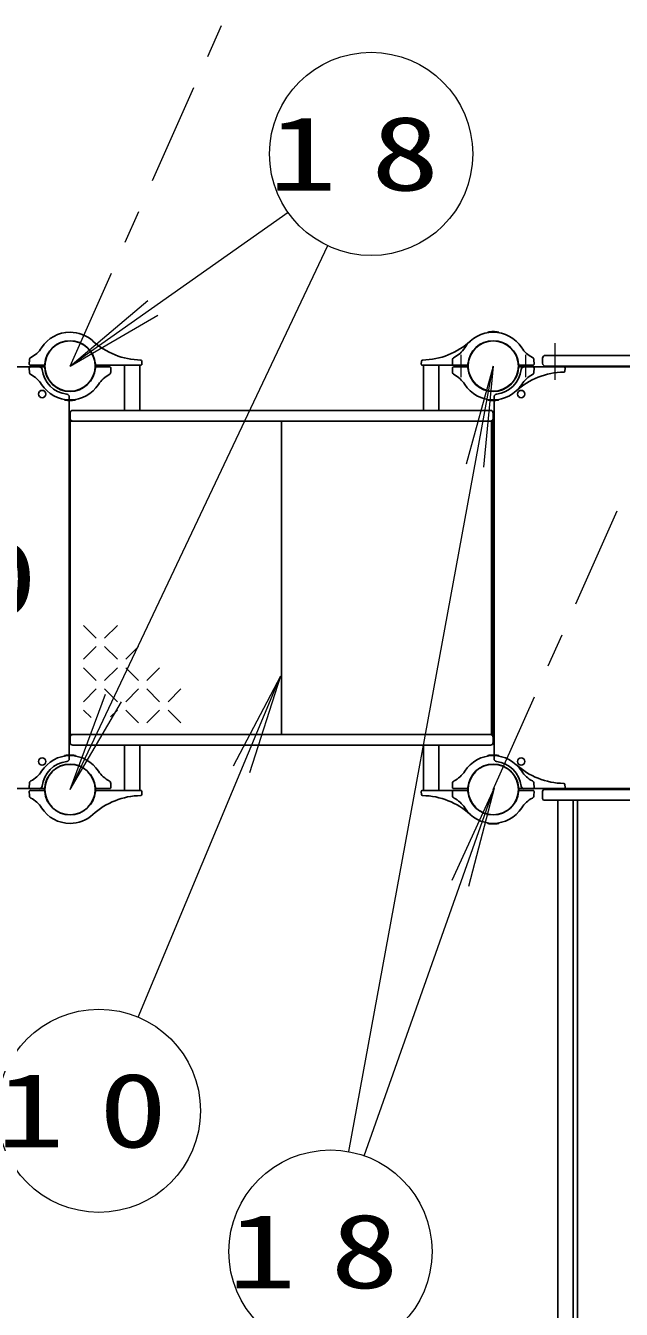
# Model space of a CAD drawing. Units: millimetres on the paper, scale 1:60. Extents: x -385 to 0, y -594 to 267.
# Drawn here: x -274.92 to -257.32, y 137.89 to 175.79 of the extents above; entities that cross this region are included whole.
import ezdxf

# ---------------------------------------------------------------- set-up
doc = ezdxf.new("R2010")
doc.units = ezdxf.units.MM
doc.linetypes.add('USER2', pattern=[6, 3, -1, 1, -1])
doc.layers.add('LY_1', color=7, linetype='Continuous', lineweight=25)
doc.styles.add('ＭＳ ゴシック', font='')
doc.styles.get('ＭＳ ゴシック').set_extended_font_data('MS Gothic')

msp = doc.modelspace()

# ---------------------------------------------------------------- linework, layer by layer
at = {"layer": 'LY_1', "linetype": 'USER2', "lineweight": 13}
for p, q in [((-273.608, 165.74), (-261.618, 192.673)), ((-261.108, 153.24), (-249.118, 180.173)), ((-259.274, 165.334), (-259.274, 166.419)), ((-262.066, 166.072), (-262.066, 165.408)), ((-260.149, 166.072), (-260.149, 165.408))]:
    msp.add_line(p, q, dxfattribs=at)
at = {"layer": 'LY_1', "lineweight": 13}
for p, q in [((-267.167, 170.275), (-273.608, 165.74)), ((-265.999, 169.292), (-273.608, 153.24)), ((-273.608, 165.74), (-271.315, 167.674)), ((-273.608, 165.74), (-271.014, 167.247)), ((-265.373, 142.55), (-261.108, 165.74)), ((-261.108, 165.74), (-261.905, 162.848)), ((-261.108, 165.74), (-261.391, 162.753)), ((-272.836, 157.708), (-273.211, 158.083)), ((-272.211, 158.083), (-272.586, 157.708)), ((-272.836, 157.458), (-273.211, 157.083)), ((-272.211, 157.083), (-272.586, 157.458)), ((-271.586, 157.458), (-271.961, 157.083)), ((-272.836, 156.458), (-273.211, 156.833)), ((-272.211, 156.833), (-272.586, 156.458)), ((-271.586, 156.458), (-271.961, 156.833)), ((-271.599, 146.524), (-267.392, 156.589)), ((-270.961, 156.833), (-271.336, 156.458)), ((-267.392, 156.589), (-268.786, 153.932)), ((-267.392, 156.589), (-268.304, 153.731)), ((-272.836, 156.208), (-273.211, 155.833)), ((-272.211, 155.833), (-272.586, 156.208)), ((-271.586, 156.208), (-271.961, 155.833)), ((-270.961, 155.833), (-271.336, 156.208)), ((-270.336, 156.208), (-270.711, 155.833)), ((-273.608, 153.24), (-272.564, 156.052)), ((-273.608, 153.24), (-272.091, 155.828)), ((-272.988, 155.361), (-273.211, 155.583)), ((-272.211, 155.583), (-272.41, 155.384)), ((-271.586, 155.208), (-271.961, 155.583)), ((-270.961, 155.583), (-271.336, 155.208)), ((-270.336, 155.208), (-270.711, 155.583)), ((-264.916, 142.428), (-261.084, 153.282)), ((-261.084, 153.282), (-262.326, 150.551)), ((-261.084, 153.282), (-261.833, 150.377))]:
    msp.add_line(p, q, dxfattribs=at)
at = {"layer": 'LY_1'}
for p, q in [((-261.274, 166.726), (-261.274, 166.729)), ((-260.941, 166.726), (-260.941, 166.729)), ((-242.649, 166.057), (-259.566, 166.057)), ((-274.389, 165.715), (-279.858, 165.715)), ((-274.815, 165.799), (-274.81, 165.921)), ((-274.815, 165.68), (-274.81, 165.549)), ((-274.389, 165.765), (-274.781, 165.765)), ((-272.826, 165.765), (-271.517, 165.765)), ((-272.826, 165.715), (-272.434, 165.715)), ((-272.4, 165.68), (-272.405, 165.559)), ((-272.001, 165.765), (-272.001, 164.432)), ((-271.548, 165.765), (-271.548, 164.432)), ((-271.483, 165.8), (-271.488, 165.887)), ((-263.232, 165.8), (-263.227, 165.887)), ((-261.889, 165.765), (-263.198, 165.765)), ((-263.168, 165.765), (-263.168, 164.432)), ((-262.714, 165.765), (-262.714, 164.432)), ((-262.315, 165.799), (-262.31, 165.93)), ((-262.315, 165.68), (-262.31, 165.559)), ((-261.889, 165.715), (-262.281, 165.715)), ((-260.326, 165.765), (-259.934, 165.765)), ((-260.326, 165.715), (-251.108, 165.715)), ((-259.9, 165.799), (-259.905, 165.921)), ((-259.9, 165.68), (-259.905, 165.549)), ((-259.649, 165.973), (-259.649, 165.823)), ((-242.649, 165.74), (-259.566, 165.74)), ((-258.983, 165.68), (-258.988, 165.592)), ((-273.774, 164.754), (-273.774, 164.751)), ((-273.633, 159.49), (-273.633, 164.83)), ((-273.441, 164.754), (-273.441, 164.751)), ((-261.274, 164.754), (-261.274, 164.751)), ((-261.083, 159.49), (-261.083, 164.83)), ((-260.941, 164.754), (-260.941, 164.751)), ((-273.608, 164.198), (-273.608, 164.348)), ((-261.108, 164.115), (-273.608, 164.115)), ((-273.608, 154.865), (-273.608, 164.115)), ((-261.191, 164.432), (-273.524, 164.432)), ((-267.358, 164.115), (-267.358, 159.49)), ((-261.161, 164.115), (-261.161, 159.49)), ((-261.108, 164.198), (-261.108, 164.348)), ((-261.108, 164.115), (-261.108, 159.49)), ((-273.633, 159.49), (-273.633, 154.15)), ((-267.358, 154.865), (-267.358, 159.49)), ((-261.161, 154.865), (-261.161, 159.49)), ((-261.108, 154.865), (-261.108, 159.49)), ((-261.083, 159.49), (-261.083, 154.15)), ((-261.108, 154.865), (-273.608, 154.865)), ((-273.608, 154.782), (-273.608, 154.632)), ((-261.108, 154.782), (-261.108, 154.632)), ((-261.191, 154.548), (-273.524, 154.548)), ((-272.001, 153.215), (-272.001, 154.548)), ((-271.548, 153.215), (-271.548, 154.548)), ((-263.168, 153.215), (-263.168, 154.548)), ((-262.714, 153.215), (-262.714, 154.548)), ((-273.774, 154.226), (-273.774, 154.229)), ((-273.441, 154.226), (-273.441, 154.229)), ((-261.274, 154.226), (-261.274, 154.229)), ((-260.941, 154.226), (-260.941, 154.229)), ((-274.389, 153.265), (-279.858, 153.265)), ((-274.815, 153.299), (-274.81, 153.43)), ((-274.815, 153.18), (-274.81, 153.059)), ((-274.389, 153.215), (-274.781, 153.215)), ((-272.826, 153.265), (-272.434, 153.265)), ((-272.826, 153.215), (-271.517, 153.215)), ((-272.4, 153.299), (-272.405, 153.421)), ((-271.483, 153.18), (-271.488, 153.092)), ((-263.232, 153.18), (-263.227, 153.092)), ((-261.889, 153.215), (-263.198, 153.215)), ((-262.315, 153.299), (-262.31, 153.421)), ((-262.315, 153.18), (-262.31, 153.049)), ((-261.889, 153.265), (-262.281, 153.265)), ((-260.326, 153.265), (-251.108, 153.265)), ((-260.326, 153.215), (-259.934, 153.215)), ((-259.9, 153.299), (-259.905, 153.43)), ((-259.9, 153.18), (-259.905, 153.059)), ((-259.649, 152.973), (-259.649, 153.19)), ((-242.616, 153.24), (-259.599, 153.24)), ((-258.983, 153.3), (-258.988, 153.387)), ((-242.616, 152.923), (-259.599, 152.923)), ((-259.194, 110.774), (-259.194, 152.923)), ((-258.741, 110.774), (-258.741, 152.923)), ((-258.618, 111.441), (-258.618, 152.923)), ((-261.274, 152.254), (-261.274, 152.251)), ((-260.941, 152.254), (-260.941, 152.251))]:
    msp.add_line(p, q, dxfattribs=at)
at = {"layer": 'LY_1', "lineweight": 13}
for centre in [(-264.714, 172.003), (-272.756, 143.756), (-265.915, 139.599)]:
    msp.add_circle(centre, 3, dxfattribs=at)
at = {"layer": 'LY_1'}
for centre, radius in [((-273.608, 165.74), 0.743), ((-261.108, 165.74), 0.743), ((-274.432, 164.915), 0.108), ((-260.283, 164.915), 0.108), ((-274.432, 154.065), 0.108), ((-273.608, 153.24), 0.743), ((-261.108, 153.24), 0.743), ((-260.283, 154.065), 0.108)]:
    msp.add_circle(centre, radius, dxfattribs=at)
for centre, radius, start, end in [((-273.608, 165.74), 1, 90, 147.2728), ((-273.608, 165.74), 1, 47.7828, 90), ((-261.108, 165.74), 1, 90, 147.2728), ((-261.258, 166.729), 0.0167, 98.6269, 180), ((-261.108, 165.74), 1.017, 90, 98.6269), ((-261.108, 165.74), 1.017, 81.3731, 90), ((-261.108, 165.74), 1, 32.7272, 90), ((-260.958, 166.729), 0.0167, 0, 81.3731), ((-273.608, 165.74), 0.75, 90, 175.7293), ((-273.608, 165.74), 0.75, 4.2707, 90), ((-271.48, 168.085), 2.167, 227.7828, 268.9158), ((-263.235, 168.085), 2.167, 271.0842, 312.2172), ((-261.108, 165.74), 0.75, 90, 175.7293), ((-261.108, 165.74), 0.75, 4.2707, 90), ((-274.727, 165.918), 0.0833, 117.4588, 178), ((-275.15, 166.731), 0.833, 297.4588, 327.2728), ((-262.227, 165.918), 0.0833, 117.4588, 178), ((-262.65, 166.731), 0.833, 297.4588, 327.2728), ((-259.565, 166.731), 0.833, 212.7272, 242.5412), ((-259.988, 165.918), 0.0833, 2, 62.5412), ((-259.566, 165.973), 0.0833, 90, 180), ((-274.781, 165.798), 0.0333, 178, 270), ((-274.781, 165.682), 0.0333, 90, 182), ((-274.518, 165.632), 0.0833, 6.7872, 90), ((-273.608, 165.74), 0.833, 186.7872, 263.2128), ((-274.389, 165.798), 0.0333, 270, 355.7293), ((-274.389, 165.682), 0.0333, 4.2707, 90), ((-273.608, 165.74), 0.75, 184.2707, 270), ((-273.608, 165.74), 0.75, 270, 355.7293), ((-272.826, 165.798), 0.0333, 184.2707, 270), ((-272.826, 165.682), 0.0333, 90, 175.7293), ((-272.434, 165.682), 0.0333, 358, 90), ((-271.521, 165.885), 0.0333, 3, 88.9159), ((-271.517, 165.798), 0.0333, 270, 3), ((-263.198, 165.798), 0.0333, 177, 270), ((-263.194, 165.885), 0.0333, 91.0841, 177), ((-262.281, 165.798), 0.0333, 178, 270), ((-262.281, 165.682), 0.0333, 90, 182), ((-261.889, 165.798), 0.0333, 270, 355.7293), ((-261.889, 165.682), 0.0333, 4.2707, 90), ((-261.108, 165.74), 0.75, 184.2707, 270), ((-261.108, 165.74), 0.75, 270, 355.7293), ((-261.108, 165.74), 0.833, 276.7872, 353.2128), ((-260.326, 165.798), 0.0333, 184.2707, 270), ((-260.326, 165.682), 0.0333, 90, 175.7293), ((-260.197, 165.632), 0.0833, 90, 173.2128), ((-259.934, 165.798), 0.0333, 270, 2), ((-259.934, 165.682), 0.0333, 358, 90), ((-259.566, 165.823), 0.0833, 180, 270), ((-259.017, 165.682), 0.0333, 357, 90), ((-274.727, 165.562), 0.0833, 182, 242.5412), ((-275.15, 164.749), 0.833, 32.7272, 62.5412), ((-272.065, 164.749), 0.833, 117.4588, 147.2728), ((-272.488, 165.562), 0.0833, 297.4588, 358), ((-262.227, 165.562), 0.0833, 182, 242.5412), ((-262.65, 164.749), 0.833, 32.7272, 62.5412), ((-258.98, 163.395), 2.167, 91.0841, 132.2172), ((-259.565, 164.749), 0.833, 117.4588, 147.2728), ((-259.988, 165.562), 0.0833, 297.4588, 358), ((-259.021, 165.594), 0.0333, 271.0842, 357), ((-273.608, 165.74), 1, 212.7272, 270), ((-273.716, 164.83), 0.0833, 0, 83.2128), ((-273.608, 165.74), 1, 270, 327.2728), ((-261.108, 165.74), 1, 212.7272, 270), ((-261.108, 165.74), 1, 270, 327.2728), ((-260.999, 164.83), 0.0833, 96.7872, 180), ((-273.758, 164.751), 0.0167, 180, 261.3731), ((-273.608, 165.74), 1.017, 261.3731, 270), ((-273.608, 165.74), 1.017, 270, 278.6269), ((-273.458, 164.751), 0.0167, 278.6269, 0), ((-261.258, 164.751), 0.0167, 180, 261.3731), ((-261.108, 165.74), 1.017, 261.3731, 270), ((-261.108, 165.74), 1.017, 270, 278.6269), ((-260.958, 164.751), 0.0167, 278.6269, 0), ((-273.524, 164.348), 0.0833, 90, 180), ((-273.524, 164.198), 0.0833, 180, 270), ((-261.191, 164.348), 0.0833, 0, 90), ((-261.191, 164.198), 0.0833, 270, 0), ((-273.524, 154.782), 0.0833, 90, 180), ((-273.524, 154.632), 0.0833, 180, 270), ((-261.191, 154.782), 0.0833, 360, 90), ((-261.191, 154.632), 0.0833, 270, 360), ((-273.608, 153.24), 1, 90, 147.2728), ((-273.758, 154.229), 0.0167, 98.6269, 180), ((-273.608, 153.24), 1.017, 90, 98.6269), ((-273.608, 153.24), 1.017, 81.3731, 90), ((-273.608, 153.24), 1, 32.7272, 90), ((-273.458, 154.229), 0.0167, 0, 81.3731), ((-261.108, 153.24), 1, 90, 147.2728), ((-261.258, 154.229), 0.0167, 98.6269, 180), ((-261.108, 153.24), 1.017, 90, 98.6269), ((-261.108, 153.24), 1.017, 81.3731, 90), ((-261.108, 153.24), 1, 32.7272, 90), ((-260.958, 154.229), 0.0167, 0, 81.3731), ((-273.608, 153.24), 0.833, 96.7872, 173.2128), ((-273.608, 153.24), 0.75, 90, 175.7293), ((-273.716, 154.15), 0.0833, 276.7872, 0), ((-273.608, 153.24), 0.75, 4.2707, 90), ((-261.108, 153.24), 0.75, 90, 175.7293), ((-261.108, 153.24), 0.75, 4.2707, 90), ((-260.999, 154.15), 0.0833, 180, 263.2128), ((-261.108, 153.24), 0.833, 6.7872, 83.2128), ((-258.98, 155.585), 2.167, 227.7828, 268.9158), ((-274.727, 153.418), 0.0833, 117.4588, 178), ((-275.15, 154.231), 0.833, 297.4588, 327.2728), ((-272.065, 154.231), 0.833, 212.7272, 242.5412), ((-272.488, 153.418), 0.0833, 2, 62.5412), ((-262.227, 153.418), 0.0833, 117.4588, 178), ((-262.65, 154.231), 0.833, 297.4588, 327.2728), ((-259.565, 154.231), 0.833, 212.7272, 242.5412), ((-259.988, 153.418), 0.0833, 2, 62.5412), ((-274.781, 153.298), 0.0333, 178, 270), ((-274.781, 153.182), 0.0333, 90, 182), ((-274.518, 153.348), 0.0833, 270, 353.2128), ((-274.389, 153.298), 0.0333, 270, 355.7293), ((-274.389, 153.182), 0.0333, 4.2707, 90), ((-273.608, 153.24), 0.75, 184.2707, 270), ((-273.608, 153.24), 0.75, 270, 355.7293), ((-272.826, 153.298), 0.0333, 184.2707, 270), ((-272.826, 153.182), 0.0333, 90, 175.7293), ((-272.434, 153.298), 0.0333, 270, 2), ((-271.517, 153.182), 0.0333, 357, 90), ((-263.198, 153.182), 0.0333, 90, 183), ((-262.281, 153.298), 0.0333, 178, 270), ((-262.281, 153.182), 0.0333, 90, 182), ((-261.889, 153.298), 0.0333, 270, 355.7293), ((-261.889, 153.182), 0.0333, 4.2707, 90), ((-261.108, 153.24), 0.75, 184.2707, 270), ((-261.108, 153.24), 0.75, 270, 355.7293), ((-260.326, 153.298), 0.0333, 184.2707, 270), ((-260.326, 153.182), 0.0333, 90, 175.7293), ((-260.197, 153.348), 0.0833, 186.7872, 270), ((-259.934, 153.298), 0.0333, 270, 2), ((-259.934, 153.182), 0.0333, 358, 90), ((-259.599, 153.19), 0.05, 90, 180), ((-259.021, 153.385), 0.0333, 3, 88.9159), ((-259.017, 153.298), 0.0333, 270, 3), ((-274.727, 153.062), 0.0833, 182, 242.5412), ((-275.15, 152.249), 0.833, 32.7272, 62.5412), ((-271.48, 150.895), 2.167, 91.0841, 132.2172), ((-271.521, 153.094), 0.0333, 271.0842, 357), ((-263.194, 153.094), 0.0333, 183, 268.9158), ((-263.235, 150.895), 2.167, 47.7828, 88.9159), ((-262.227, 153.062), 0.0833, 182, 242.5412), ((-262.65, 152.249), 0.833, 32.7272, 62.5412), ((-259.565, 152.249), 0.833, 117.4588, 147.2728), ((-259.988, 153.062), 0.0833, 297.4588, 358), ((-259.599, 152.973), 0.05, 180, 270), ((-273.608, 153.24), 1, 212.7272, 270), ((-273.608, 153.24), 1, 270, 312.2172), ((-261.108, 153.24), 1, 212.7272, 270), ((-261.108, 153.24), 1, 270, 327.2728), ((-261.258, 152.251), 0.0167, 180, 261.3731), ((-261.108, 153.24), 1.017, 261.3731, 270), ((-261.108, 153.24), 1.017, 270, 278.6269), ((-260.958, 152.251), 0.0167, 278.6269, 0)]:
    msp.add_arc(centre, radius, start, end, dxfattribs=at)

# ---------------------------------------------------------------- texts
at = {"layer": 'LY_1', "char_height": 2.199, "style": 'ＭＳ ゴシック'}
for s, insert, attachment_point in [('\\T1.5;\\W1.35;18', (-264.714, 172.003), 5), ('\\T1.5;\\W1.35;1500', (-285.687, 159.462), 4), ('\\T1.5;\\W1.35;10', (-272.756, 143.756), 5), ('\\T1.5;\\W1.35;18', (-265.915, 139.599), 5)]:
    msp.add_mtext(s, dxfattribs=dict(at, insert=insert, attachment_point=attachment_point))

doc.saveas('drawing.dxf')
